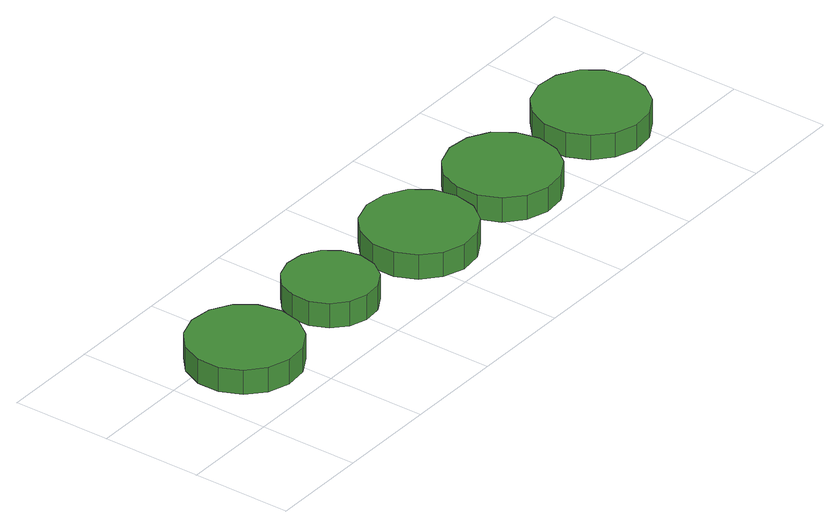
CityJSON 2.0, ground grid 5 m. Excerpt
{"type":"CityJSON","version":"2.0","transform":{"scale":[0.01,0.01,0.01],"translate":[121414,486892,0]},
"CityObjects":{
"tree1":{"type":"SolitaryVegetationObject","attributes":{"function":"something"},"geometry":[{"type":"MultiSurface","lod":"1","boundaries":[[[0,1,2,3,4,5,6,7,8,9,10,11,12,13,14]],[[15,16,17,18,19,20,21,22,23,24,25,26,27,28,29]],[[0,29,28,1]],[[1,28,27,2]],[[2,27,26,3]],[[3,26,25,4]],[[4,25,24,5]],[[5,24,23,6]],[[6,23,22,7]],[[7,22,21,8]],[[8,21,20,9]],[[9,20,19,10]],[[10,19,18,11]],[[11,18,17,12]],[[12,17,16,13]],[[13,16,15,14]],[[14,15,29,0]]]}]},
"tree2":{"type":"SolitaryVegetationObject","attributes":{"function":"something"},"geometry":[{"type":"MultiSurface","lod":"1","boundaries":[[[30,31,32,33,34,35,36,37,38,39,40,41,42,43,44]],[[45,46,47,48,49,50,51,52,53,54,55,56,57,58,59]],[[30,59,58,31]],[[31,58,57,32]],[[32,57,56,33]],[[33,56,55,34]],[[34,55,54,35]],[[35,54,53,36]],[[36,53,52,37]],[[37,52,51,38]],[[38,51,50,39]],[[39,50,49,40]],[[40,49,48,41]],[[41,48,47,42]],[[42,47,46,43]],[[43,46,45,44]],[[44,45,59,30]]]}]},
"tree3":{"type":"SolitaryVegetationObject","attributes":{"function":"something"},"geometry":[{"type":"MultiSurface","lod":"1","boundaries":[[[60,61,62,63,64,65,66,67,68,69,70,71,72,73,74]],[[75,76,77,78,79,80,81,82,83,84,85,86,87,88,89]],[[60,89,88,61]],[[61,88,87,62]],[[62,87,86,63]],[[63,86,85,64]],[[64,85,84,65]],[[65,84,83,66]],[[66,83,82,67]],[[67,82,81,68]],[[68,81,80,69]],[[69,80,79,70]],[[70,79,78,71]],[[71,78,77,72]],[[72,77,76,73]],[[73,76,75,74]],[[74,75,89,60]]]}]},
"tree4":{"type":"SolitaryVegetationObject","attributes":{"function":"something"},"geometry":[{"type":"MultiSurface","lod":"1","boundaries":[[[90,91,92,93,94,95,96,97,98,99,100,101,102,103,104]],[[105,106,107,108,109,110,111,112,113,114,115,116,117,118,119]],[[90,119,118,91]],[[91,118,117,92]],[[92,117,116,93]],[[93,116,115,94]],[[94,115,114,95]],[[95,114,113,96]],[[96,113,112,97]],[[97,112,111,98]],[[98,111,110,99]],[[99,110,109,100]],[[100,109,108,101]],[[101,108,107,102]],[[102,107,106,103]],[[103,106,105,104]],[[104,105,119,90]]]}]},
"tree5":{"type":"SolitaryVegetationObject","attributes":{"function":"something"},"geometry":[{"type":"MultiSurface","lod":"1","boundaries":[[[120,121,122,123,124,125,126,127,128,129,130,131,132,133,134]],[[135,136,137,138,139,140,141,142,143,144,145,146,147,148,149]],[[120,149,148,121]],[[121,148,147,122]],[[122,147,146,123]],[[123,146,145,124]],[[124,145,144,125]],[[125,144,143,126]],[[126,143,142,127]],[[127,142,141,128]],[[128,141,140,129]],[[129,140,139,130]],[[130,139,138,131]],[[131,138,137,132]],[[132,137,136,133]],[[133,136,135,134]],[[134,135,149,120]]]}]}
},
"vertices":[
[619,363,169],[595,475,169],[528,568,169],[429,625,169],[315,637,169],[206,601,169],[121,525,169],[74,420,169],[74,306,169],[121,201,169],[206,125,169],[315,90,169],[429,101,169],[528,159,169],[595,251,169],[595,251,40],[528,159,40],[429,101,40],[315,90,40],[206,125,40],[121,201,40],[74,306,40],[74,420,40],[121,525,40],[206,601,40],[315,637,40],[429,625,40],[528,568,40],[595,475,40],[619,363,40],
[1215,370,155],[1195,461,155],[1141,536,155],[1060,583,155],[967,593,155],[879,564,155],[809,502,155],[771,416,155],[771,323,155],[809,238,155],[879,176,155],[967,147,155],[1060,157,155],[1141,203,155],[1195,279,155],[1195,279,26],[1141,203,26],[1060,157,26],[967,147,26],[879,176,26],[809,238,26],[771,323,26],[771,416,26],[809,502,26],[879,564,26],[967,593,26],[1060,583,26],[1141,536,26],[1195,461,26],[1215,370,26],
[1878,332,147],[1855,444,147],[1787,537,147],[1688,594,147],[1575,606,147],[1466,571,147],[1381,494,147],[1334,389,147],[1334,275,147],[1381,171,147],[1466,94,147],[1575,59,147],[1688,71,147],[1787,128,147],[1855,220,147],[1855,220,18],[1787,128,18],[1688,71,18],[1575,59,18],[1466,94,18],[1381,171,18],[1334,275,18],[1334,389,18],[1381,494,18],[1466,571,18],[1575,606,18],[1688,594,18],[1787,537,18],[1855,444,18],[1878,332,18],
[2478,317,149],[2454,429,149],[2387,522,149],[2288,579,149],[2174,591,149],[2065,555,149],[1980,479,149],[1934,374,149],[1934,260,149],[1980,155,149],[2065,79,149],[2174,44,149],[2288,55,149],[2387,113,149],[2454,205,149],[2454,205,20],[2387,113,20],[2288,55,20],[2174,44,20],[2065,79,20],[1980,155,20],[1934,260,20],[1934,374,20],[1980,479,20],[2065,555,20],[2174,591,20],[2288,579,20],[2387,522,20],[2454,429,20],[2478,317,20],
[3145,324,136],[3121,436,136],[3054,528,136],[2955,585,136],[2841,597,136],[2733,562,136],[2648,485,136],[2601,381,136],[2601,266,136],[2648,162,136],[2733,85,136],[2841,50,136],[2955,62,136],[3054,119,136],[3121,212,136],[3121,212,7],[3054,119,7],[2955,62,7],[2841,50,7],[2733,85,7],[2648,162,7],[2601,266,7],[2601,381,7],[2648,485,7],[2733,562,7],[2841,597,7],[2955,585,7],[3054,528,7],[3121,436,7],[3145,324,7]
]}
